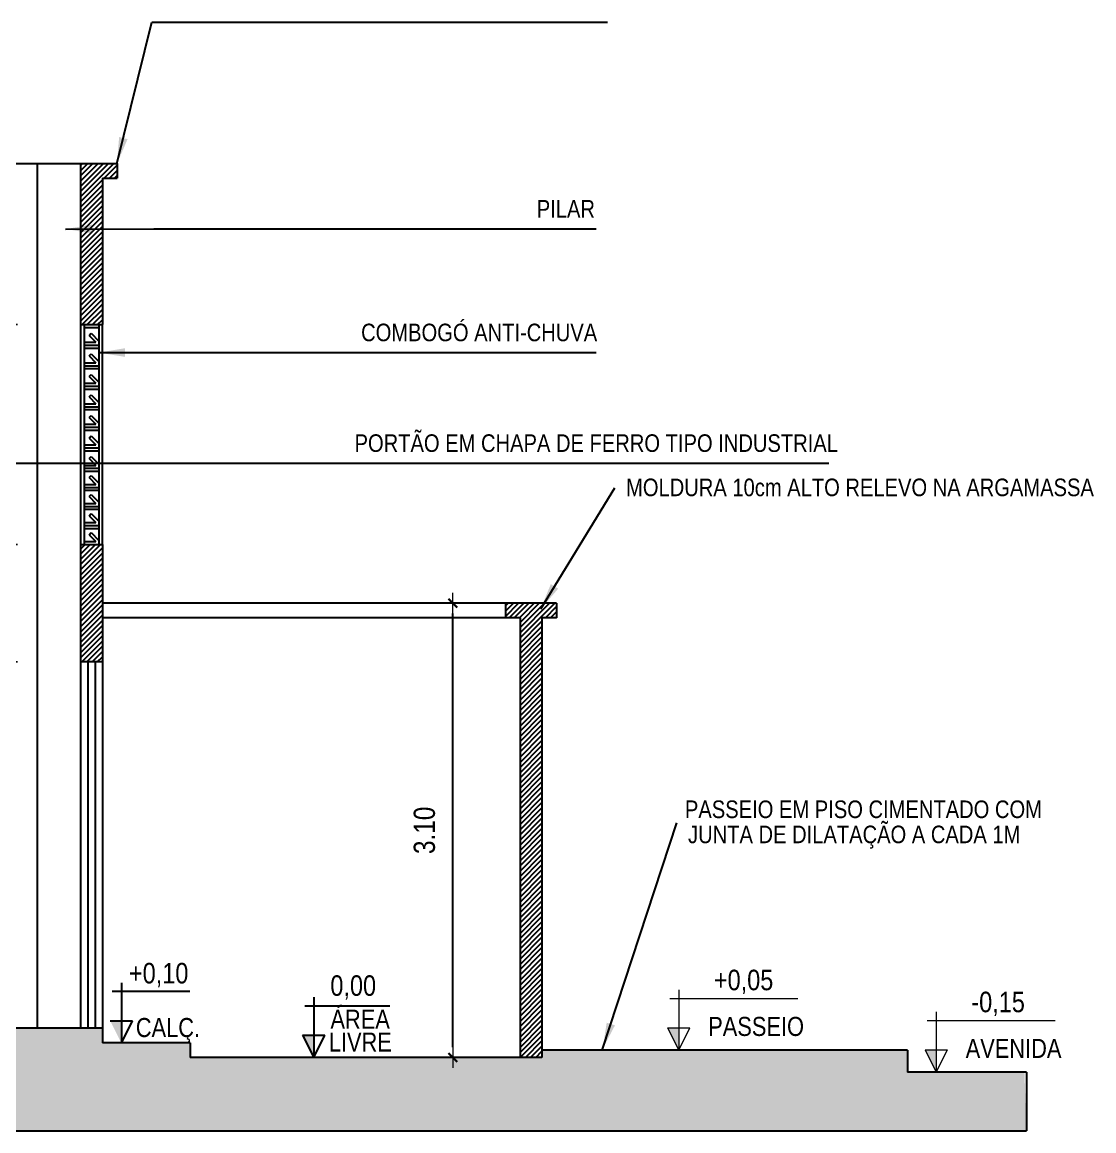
# Model space of a CAD drawing. Header units: millimetres. Extents: x 1170 to 1315, y 90 to 135.
# Drawn here: x 1220.83 to 1228.15, y 119.13 to 126.69 of the extents above; entities that cross this region are included whole.
import ezdxf
from ezdxf.enums import TextEntityAlignment as Align

# ---------------------------------------------------------------- set-up
doc = ezdxf.new("R2010")
doc.units = ezdxf.units.MM
doc.header["$LTSCALE"] = 20
doc.header["$MEASUREMENT"] = 0
doc.linetypes.add('DASHDOT', pattern=[1, 0.5, -0.25, 0, -0.25])
doc.layers.get('0').update_dxf_attribs({"linetype": 'CONTINUOUS'})
doc.layers.get('DEFPOINTS').update_dxf_attribs({"linetype": 'CONTINUOUS'})
for name, color, linetype in [('A-PEN-W', 7, 'CONTINUOUS'), ('COTA', 7, 'CONTINUOUS'), ('COTAS', 3, 'CONTINUOUS'), ('E-txt-g', 3, 'CONTINUOUS')]:
    doc.layers.add(name, color=color, linetype=linetype)
for name, color, linetype, lineweight in [('E-Cta-W', 7, 'CONTINUOUS', 20), ('E-Pen-C', 4, 'CONTINUOUS', 15), ('E-Pen-G', 3, 'CONTINUOUS', 30), ('E-Txt-W', 7, 'CONTINUOUS', 20)]:
    doc.layers.add(name, color=color, linetype=linetype, lineweight=lineweight)
doc.styles.add('F2', font='ARIALN.TTF')
doc.styles.add('REG60', font='romans.shx', dxfattribs={"width": 0.8, "height": 0.15})
doc.styles.add('REG80', font='romans.shx', dxfattribs={"width": 0.8, "height": 0.2})
doc.dimstyles.new('DIMENSION-1', dxfattribs={"dimtxt": 0.145, "dimasz": 0.07, "dimexe": 1, "dimexo": 0, "dimgap": 0.12, "dimtad": 1, "dimzin": 7, "dimdsep": 46, "dimtxsty": 'F2', "dimblk1": 'TRACO', "dimblk2": 'TRACO', "dimsah": 1, "dimcen": 1, "dimse1": 1, "dimse2": 1, "dimclrd": 4, "dimclre": 256, "dimclrt": 4, "dimadec": 8, "dimazin": 0, "dimtfac": 1, "dimtix": 1, "dimtmove": 2, "dimatfit": 3, "dimldrblk": 'TRACO', "dimfxl": 1, "dimtolj": 1, "dimtzin": 0, "dimarcsym": 0})
doc.dimstyles.get("Standard").update_dxf_attribs({"dimtxt": 0.18, "dimasz": 0.18, "dimexe": 0.18, "dimexo": 0.0625, "dimgap": 0.09, "dimtad": 0, "dimtih": 1, "dimtoh": 1, "dimdec": 4, "dimzin": 0, "dimdsep": 46, "dimtxsty": 'Standard', "dimcen": 0.09, "dimadec": 0, "dimazin": 0, "dimtfac": 1, "dimtdec": 4, "dimtofl": 0, "dimtmove": 0, "dimatfit": 3, "dimfxl": 1, "dimtolj": 1, "dimtzin": 0, "dimarcsym": 0})

# ---------------------------------------------------------------- blocks, each defined once
blk = doc.blocks.new('TXT-AMB75')
at = {"layer": 'E-txt-g', "style": 'REG80', "width": 0.8, "flags": 8}
blk.add_attdef('TXT', text='', height=0.2, dxfattribs=at).set_placement((0.005, 0.296), align=Align.CENTER)
at = {"layer": 'E-Txt-W', "style": 'REG60', "width": 0.8, "flags": 8}
blk.add_attdef('TXT', text='', height=0.15, dxfattribs=at).set_placement((0.005, 0.027), align=Align.CENTER)
blk = doc.blocks.new('Ind-Nivel-CT2')
at = {"color": 4}
for p, q in [((0, 0.587), (0, 0)), ((-0.088, 0.505), (1.16, 0.505)), ((-0.109, 0.218), (0, 0)), ((-0.109, 0.218), (0.109, 0.218)), ((0, 0), (0.109, 0.218))]:
    blk.add_line(p, q, dxfattribs=at)
blk.add_solid([(-0.109, 0.218), (0, 0.218), (0, 0)], dxfattribs=at)
at = {"color": 4, "style": 'F2'}
blk.add_attdef('NIVEL1', (0.162, 0.601), '', height=0.2, dxfattribs=at)
blk = doc.blocks.new('TRACO')
at = {"layer": 'E-Pen-C'}
for p, q in [((-1, 0), (1, 0)), ((0, 1), (0, -1))]:
    blk.add_line(p, q, dxfattribs=at)
at = {"layer": 'E-Pen-G'}
blk.add_line((-0.42, -0.42), (0.42, 0.42), dxfattribs=at)
blk = doc.blocks.new('*D763')
at = {"layer": 'COTA', "color": 4, "linetype": 'Continuous', "lineweight": -2}
blk.add_line((1223.7734, 119.6958), (1223.7734, 122.6558), dxfattribs=at)
at = {"layer": 'DEFPOINTS', "color": 0, "linetype": 'Continuous'}
for p in [(1223.7734, 122.7258), (1224.1313, 122.7258), (1224.2313, 119.6258)]:
    blk.add_point(p, dxfattribs=at)
at = {"layer": 'COTA', "color": 4, "linetype": 'Continuous', "lineweight": -2, "xscale": 0.07, "yscale": 0.07, "zscale": 0.07}
for p, rotation in [((1223.7734, 122.7258), 90), ((1223.7734, 119.6258), 270)]:
    blk.add_blockref('TRACO', p, dxfattribs=dict(at, rotation=rotation))
at = {"layer": 'COTA', "color": 4, "linetype": 'Continuous', "insert": (1223.5793, 121.1758), "char_height": 0.145, "attachment_point": 5, "rotation": 90, "style": 'F2'}
blk.add_mtext('\\A1;3.10', dxfattribs=at)
blk = doc.blocks.new('*D764')
at = {"layer": 'COTA', "color": 4, "linetype": 'Continuous', "lineweight": -2}
blk.add_line((1220.7313, 119.8958), (1220.7313, 122.2558), dxfattribs=at)
at = {"layer": 'DEFPOINTS', "color": 0, "linetype": 'Continuous'}
for p in [(1220.7313, 122.3258), (1221.2313, 122.3258), (1220.9361, 119.8258)]:
    blk.add_point(p, dxfattribs=at)
at = {"layer": 'COTA', "color": 4, "linetype": 'Continuous', "lineweight": -2, "xscale": 0.07, "yscale": 0.07, "zscale": 0.07}
for p, rotation in [((1220.7313, 122.3258), 90), ((1220.7313, 119.8258), 270)]:
    blk.add_blockref('TRACO', p, dxfattribs=dict(at, rotation=rotation))
at = {"layer": 'COTA', "color": 4, "linetype": 'Continuous', "insert": (1220.5372, 121.0758), "char_height": 0.145, "attachment_point": 5, "rotation": 90, "style": 'F2'}
blk.add_mtext('\\A1;2.50', dxfattribs=at)
blk = doc.blocks.new('*D765')
at = {"layer": 'COTA', "color": 4, "linetype": 'Continuous', "lineweight": -2}
blk.add_line((1220.7313, 122.3958), (1220.7313, 123.0558), dxfattribs=at)
at = {"layer": 'DEFPOINTS', "color": 0, "linetype": 'Continuous'}
for p in [(1220.7313, 123.1258), (1221.2313, 123.1258), (1221.2313, 122.3258)]:
    blk.add_point(p, dxfattribs=at)
at = {"layer": 'COTA', "color": 4, "linetype": 'Continuous', "lineweight": -2, "xscale": 0.07, "yscale": 0.07, "zscale": 0.07}
for p, rotation in [((1220.7313, 123.1258), 90), ((1220.7313, 122.3258), 270)]:
    blk.add_blockref('TRACO', p, dxfattribs=dict(at, rotation=rotation))
at = {"layer": 'COTA', "color": 4, "linetype": 'Continuous', "insert": (1220.5372, 122.7258), "char_height": 0.145, "attachment_point": 5, "rotation": 90, "style": 'F2'}
blk.add_mtext('\\A1;.80', dxfattribs=at)
blk = doc.blocks.new('*D766')
at = {"layer": 'COTA', "color": 4, "linetype": 'Continuous', "lineweight": -2}
blk.add_line((1220.7313, 123.1958), (1220.7313, 124.5558), dxfattribs=at)
at = {"layer": 'DEFPOINTS', "color": 0, "linetype": 'Continuous'}
for p in [(1220.7313, 124.6258), (1221.2313, 124.6258), (1221.2313, 123.1258)]:
    blk.add_point(p, dxfattribs=at)
at = {"layer": 'COTA', "color": 4, "linetype": 'Continuous', "lineweight": -2, "xscale": 0.07, "yscale": 0.07, "zscale": 0.07}
for p, rotation in [((1220.7313, 124.6258), 90), ((1220.7313, 123.1258), 270)]:
    blk.add_blockref('TRACO', p, dxfattribs=dict(at, rotation=rotation))
at = {"layer": 'COTA', "color": 4, "linetype": 'Continuous', "insert": (1220.5372, 123.8758), "char_height": 0.145, "attachment_point": 5, "rotation": 90, "style": 'F2'}
blk.add_mtext('\\A1;1.50', dxfattribs=at)
blk = doc.blocks.new('*D767')
at = {"layer": 'COTA', "color": 4, "linetype": 'Continuous', "lineweight": -2}
blk.add_line((1220.7313, 124.6958), (1220.7313, 125.6558), dxfattribs=at)
at = {"layer": 'DEFPOINTS', "color": 0, "linetype": 'Continuous'}
for p in [(1220.7313, 125.7258), (1220.9361, 125.7258), (1221.2313, 124.6258)]:
    blk.add_point(p, dxfattribs=at)
at = {"layer": 'COTA', "color": 4, "linetype": 'Continuous', "lineweight": -2, "xscale": 0.07, "yscale": 0.07, "zscale": 0.07}
for p, rotation in [((1220.7313, 125.7258), 90), ((1220.7313, 124.6258), 270)]:
    blk.add_blockref('TRACO', p, dxfattribs=dict(at, rotation=rotation))
at = {"layer": 'COTA', "color": 4, "linetype": 'Continuous', "insert": (1220.5372, 125.1758), "char_height": 0.145, "attachment_point": 5, "rotation": 90, "style": 'F2'}
blk.add_mtext('\\A1;1.10', dxfattribs=at)

msp = doc.modelspace()

# ---------------------------------------------------------------- hatches: boundary and pattern name
at = {"layer": 'COTA', "linetype": 'Continuous'}
h = msp.add_hatch(dxfattribs=at)
h.set_pattern_fill('ANSI31', color=8, scale=0.2, style=0)
h.paths.add_polyline_path([(1224.3813, 122.6258), (1224.4813, 122.6258), (1224.4813, 122.7258), (1224.1313, 122.7258), (1224.1313, 122.6258), (1224.2313, 122.6258), (1224.2313, 119.6258), (1224.3813, 119.6258), (1224.3813, 119.6758)])
h.paths.add_polyline_path([(1221.3813, 122.8258), (1221.2313, 122.8258), (1221.2313, 122.3258), (1221.3813, 122.3258)])
h.paths.add_polyline_path([(1221.3813, 123.1258), (1221.2313, 123.1258), (1221.2313, 122.8258), (1221.3813, 122.8258)])
h.paths.add_polyline_path([(1221.3813, 125.6258), (1221.4813, 125.6258), (1221.4813, 125.7258), (1221.2313, 125.7258), (1221.2313, 124.6258), (1221.3813, 124.6258)])
h = msp.add_hatch(dxfattribs=at)
h.set_pattern_fill('ANSI38', color=8, scale=0.4, style=0)
h.set_pattern_definition([(45, (-28.54622, -14.62843), (-0.035355339, 0.035355339), []), (135, (-28.54622, -14.62843), (-0.1060660172, 0.035355339), [0.125, -0.075])])
h.paths.add_polyline_path([(1224.3813, 119.6258), (1221.9813, 119.6258), (1221.9813, 119.7258), (1221.5112, 119.7258), (1221.5107, 119.7249), (1221.5107, 119.7258), (1221.3813, 119.7258), (1221.3813, 119.8258), (1214.0709, 119.8258), (1214.0943, 119.9258), (1213.0943, 119.9258), (1213.0943, 120.0258), (1205.0943, 120.0258), (1205.0943, 119.8258), (1205.0943, 119.7258), (1204.5367, 119.7258), (1204.5323, 119.7168), (1204.5278, 119.7258), (1204.4943, 119.7258), (1204.4943, 119.6258), (1203.1533, 119.6258), (1203.1533, 119.1258), (1227.6875, 119.1258), (1227.674, 119.5258), (1226.8754, 119.5258), (1226.8754, 119.6758), (1224.4842, 119.6758), (1224.3813, 119.6758)])
h.paths.add_polyline_path([(1204.5885, 119.6779), (1205.1118, 119.6779), (1205.1118, 119.6868), (1204.5885, 119.7021)], flags=16)

# ---------------------------------------------------------------- linework, layer by layer
at = {"color": 4}
for p, q in [((1221.5107, 120.1356), (1221.5107, 119.7249)), ((1221.4488, 120.078), (1221.9788, 120.078)), ((1222.8237, 120.0366), (1222.8237, 119.6258)), ((1222.7618, 119.979), (1223.3418, 119.979)), ((1221.4345, 119.8773), (1221.5869, 119.8773)), ((1221.5107, 119.7249), (1221.5869, 119.8773)), ((1222.7475, 119.7782), (1222.8237, 119.6258)), ((1222.7475, 119.7782), (1222.8999, 119.7782)), ((1222.8237, 119.6258), (1222.8999, 119.7782))]:
    msp.add_line(p, q, dxfattribs=at)
for points in [[(1221.4345, 119.8773), (1221.5107, 119.8773), (1221.5107, 119.7249)], [(1222.7475, 119.7782), (1222.8237, 119.7782), (1222.8237, 119.6258)]]:
    msp.add_solid(points, dxfattribs=at)
at = {"layer": 'A-PEN-W', "color": 8}
for p, q in [((1221.2313, 124.6258), (1221.2313, 123.1258)), ((1221.3813, 123.1258), (1221.3813, 124.6258))]:
    msp.add_line(p, q, dxfattribs=at)
at = {"layer": 'COTA', "color": 8, "linetype": 'Continuous'}
for p, q in [((1205.5443, 125.7258), (1220.9361, 125.7258)), ((1224.1313, 122.7258), (1221.3813, 122.7258)), ((1224.1313, 122.6258), (1221.3813, 122.6258)), ((1221.2313, 122.3258), (1221.2313, 119.8258)), ((1221.3813, 122.3258), (1221.3813, 119.8258)), ((1227.6875, 119.5258), (1227.6875, 119.1262)), ((1203.1533, 119.1258), (1227.6875, 119.1258))]:
    msp.add_line(p, q, dxfattribs=at)
at = {"layer": 'COTA', "color": 3, "linetype": 'Continuous'}
for q in [(1220.9361, 119.8258), (1221.2313, 125.7258)]:
    msp.add_line((1220.9361, 125.7258), q, dxfattribs=at)
at = {"layer": 'COTA', "color": 5, "linetype": 'Continuous'}
for p, q in [((1221.2313, 125.7258), (1221.2313, 124.6258)), ((1221.2313, 125.7258), (1221.4813, 125.7258)), ((1221.4813, 125.7258), (1221.4813, 125.6258)), ((1221.3813, 125.6258), (1221.3813, 124.6258)), ((1221.3813, 125.6258), (1221.4813, 125.6258)), ((1221.2313, 124.6258), (1221.3813, 124.6258)), ((1221.2313, 123.1258), (1221.2313, 122.3258)), ((1221.2313, 123.1258), (1221.3813, 123.1258)), ((1221.3813, 123.1258), (1221.3813, 122.3258)), ((1224.1313, 122.7258), (1224.1313, 122.6258)), ((1224.4813, 122.7258), (1224.1313, 122.7258)), ((1224.4813, 122.7258), (1224.4813, 122.6258)), ((1224.2313, 122.6258), (1224.1313, 122.6258)), ((1224.2313, 122.6258), (1224.2313, 119.6258)), ((1224.3813, 122.6258), (1224.3813, 119.6736)), ((1224.4813, 122.6258), (1224.3813, 122.6258)), ((1221.3813, 122.3258), (1221.2313, 122.3258))]:
    msp.add_line(p, q, dxfattribs=at)
at = {"layer": 'COTA', "color": 7, "linetype": 'Continuous'}
for p, q in [((1221.2813, 122.3258), (1221.2813, 119.8258)), ((1221.3313, 122.3258), (1221.3313, 119.8258))]:
    msp.add_line(p, q, dxfattribs=at)
at = {"layer": 'COTA', "color": 1, "linetype": 'Continuous'}
for p, q in [((1221.3813, 119.8258), (1214.0943, 119.8258)), ((1221.3813, 119.8258), (1221.3813, 119.7258)), ((1221.9813, 119.7258), (1221.3813, 119.7258)), ((1221.9813, 119.7258), (1221.9813, 119.6258)), ((1226.8754, 119.6758), (1224.3813, 119.6758)), ((1224.3813, 119.6758), (1224.3813, 119.6258)), ((1226.8754, 119.6758), (1226.8754, 119.5258)), ((1224.3813, 119.6258), (1221.9813, 119.6258)), ((1227.6875, 119.5258), (1226.8754, 119.5258))]:
    msp.add_line(p, q, dxfattribs=at)
at = {"layer": 'COTAS', "color": 7, "linetype": 'DASHDOT'}
for p, q in [((1221.2565, 124.6258), (1221.2565, 124.4858)), ((1221.2565, 124.6058), (1221.3565, 124.6058)), ((1221.3565, 124.6258), (1221.3565, 124.4858)), ((1221.2565, 124.5058), (1221.3365, 124.5058)), ((1221.2898, 124.5524), (1221.304, 124.5666)), ((1221.2898, 124.5524), (1221.3365, 124.5058)), ((1221.304, 124.5666), (1221.3565, 124.5141)), ((1221.2565, 124.4858), (1221.3565, 124.4858)), ((1221.2565, 124.4858), (1221.2565, 124.3458)), ((1221.2565, 124.4658), (1221.3565, 124.4658)), ((1221.2898, 124.4124), (1221.304, 124.4266)), ((1221.304, 124.4266), (1221.3565, 124.3741)), ((1221.3565, 124.4858), (1221.3565, 124.3458)), ((1221.2565, 124.3658), (1221.3365, 124.3658)), ((1221.2565, 124.3458), (1221.3565, 124.3458)), ((1221.2565, 124.3458), (1221.2565, 124.2058)), ((1221.2898, 124.4124), (1221.3365, 124.3658)), ((1221.3565, 124.3458), (1221.3565, 124.2058)), ((1221.2565, 124.3258), (1221.3565, 124.3258)), ((1221.2898, 124.2724), (1221.304, 124.2866)), ((1221.2898, 124.2724), (1221.3365, 124.2258)), ((1221.304, 124.2866), (1221.3565, 124.2341)), ((1221.2565, 124.2258), (1221.3365, 124.2258)), ((1221.2565, 124.2058), (1221.3565, 124.2058)), ((1221.2565, 124.2058), (1221.2565, 124.0658)), ((1221.3565, 124.2058), (1221.3565, 124.0658)), ((1221.2565, 124.1858), (1221.3565, 124.1858)), ((1221.2898, 124.1324), (1221.304, 124.1466)), ((1221.2898, 124.1324), (1221.3365, 124.0858)), ((1221.304, 124.1466), (1221.3565, 124.0941)), ((1221.2565, 124.0858), (1221.3365, 124.0858)), ((1221.2565, 124.0658), (1221.3565, 124.0658)), ((1221.2565, 124.0658), (1221.2565, 123.9258)), ((1221.2565, 124.0458), (1221.3565, 124.0458)), ((1221.3565, 124.0658), (1221.3565, 123.9258)), ((1221.2898, 123.9924), (1221.304, 124.0066)), ((1221.2898, 123.9924), (1221.3365, 123.9458)), ((1221.304, 124.0066), (1221.3565, 123.9541)), ((1221.2565, 123.9458), (1221.3365, 123.9458)), ((1221.2565, 123.9258), (1221.3565, 123.9258)), ((1221.2565, 123.9258), (1221.2565, 123.7858)), ((1221.2565, 123.9058), (1221.3565, 123.9058)), ((1221.3565, 123.9258), (1221.3565, 123.7858)), ((1221.2898, 123.8524), (1221.304, 123.8666)), ((1221.2898, 123.8524), (1221.3365, 123.8058)), ((1221.304, 123.8666), (1221.3565, 123.8141)), ((1221.2565, 123.8058), (1221.3365, 123.8058)), ((1221.2565, 123.7858), (1221.3565, 123.7858)), ((1221.2565, 123.7858), (1221.2565, 123.6458)), ((1221.2565, 123.7658), (1221.3565, 123.7658)), ((1221.3565, 123.7858), (1221.3565, 123.6458)), ((1221.2565, 123.6658), (1221.3365, 123.6658)), ((1221.2898, 123.7124), (1221.304, 123.7266)), ((1221.2898, 123.7124), (1221.3365, 123.6658)), ((1221.304, 123.7266), (1221.3565, 123.6741)), ((1221.2565, 123.6458), (1221.3565, 123.6458)), ((1221.2565, 123.6458), (1221.2565, 123.5158)), ((1221.2565, 123.6258), (1221.3565, 123.6258)), ((1221.2898, 123.5824), (1221.304, 123.5966)), ((1221.304, 123.5966), (1221.3565, 123.5441)), ((1221.3565, 123.6458), (1221.3565, 123.5158)), ((1221.2565, 123.5358), (1221.3365, 123.5358)), ((1221.2565, 123.5158), (1221.3565, 123.5158)), ((1221.2565, 123.5158), (1221.2565, 123.3858)), ((1221.2898, 123.5824), (1221.3365, 123.5358)), ((1221.3565, 123.5158), (1221.3565, 123.3858)), ((1221.2565, 123.4958), (1221.3565, 123.4958)), ((1221.2898, 123.4524), (1221.304, 123.4666)), ((1221.2898, 123.4524), (1221.3365, 123.4058)), ((1221.304, 123.4666), (1221.3565, 123.4141)), ((1221.2565, 123.4058), (1221.3365, 123.4058)), ((1221.2565, 123.3858), (1221.3565, 123.3858)), ((1221.2565, 123.3858), (1221.2565, 123.2558)), ((1221.2565, 123.3658), (1221.3565, 123.3658)), ((1221.3565, 123.3858), (1221.3565, 123.2558)), ((1221.2898, 123.3224), (1221.304, 123.3366)), ((1221.2898, 123.3224), (1221.3365, 123.2758)), ((1221.304, 123.3366), (1221.3565, 123.2841)), ((1221.2565, 123.2758), (1221.3365, 123.2758)), ((1221.2565, 123.2558), (1221.3565, 123.2558)), ((1221.2565, 123.2558), (1221.2565, 123.1258)), ((1221.2565, 123.2358), (1221.3565, 123.2358)), ((1221.3565, 123.2558), (1221.3565, 123.1258)), ((1221.2565, 123.1458), (1221.3365, 123.1458)), ((1221.2898, 123.1924), (1221.304, 123.2066)), ((1221.2898, 123.1924), (1221.3365, 123.1458)), ((1221.304, 123.2066), (1221.3565, 123.1541))]:
    msp.add_line(p, q, dxfattribs=at)

# ---------------------------------------------------------------- block references
ref = msp.add_blockref('TXT-AMB75', (1223.1747, 119.6171), dxfattribs=dict(xscale=0.7290000000000001, yscale=0.7290000000000001, zscale=0.7290000000000001))
ref.add_attrib('TXT', 'ÁREA', dxfattribs={"layer": 'E-txt-g', "color": 2, "height": 0.13, "style": 'F2'}).set_placement((1223.1403, 119.8226), align=Align.CENTER)
ref = msp.add_blockref('TXT-AMB75', (1221.8629, 119.56), dxfattribs=dict(xscale=0.7290000000000001, yscale=0.7290000000000001, zscale=0.7290000000000001))
ref.add_attrib('TXT', 'CALÇ.', dxfattribs={"layer": 'E-txt-g', "color": 2, "height": 0.13, "style": 'F2'}).set_placement((1221.8286, 119.7656), align=Align.CENTER)
ref = msp.add_blockref('TXT-AMB75', (1225.8769, 119.5675), dxfattribs=dict(xscale=0.7290000000000001, yscale=0.7290000000000001, zscale=0.7290000000000001))
ref.add_attrib('TXT', 'PASSEIO', dxfattribs={"layer": 'E-txt-g', "color": 2, "height": 0.13, "style": 'F2'}).set_placement((1225.8426, 119.7731), align=Align.CENTER)
ref = msp.add_blockref('TXT-AMB75', (1223.176, 119.461), dxfattribs=dict(xscale=0.7290000000000001, yscale=0.7290000000000001, zscale=0.7290000000000001))
ref.add_attrib('TXT', 'LIVRE', dxfattribs={"layer": 'E-txt-g', "color": 2, "height": 0.13, "style": 'F2'}).set_placement((1223.1416, 119.6665), align=Align.CENTER)
ref = msp.add_blockref('TXT-AMB75', (1227.6341, 119.4175), dxfattribs=dict(xscale=0.7290000000000001, yscale=0.7290000000000001, zscale=0.7290000000000001))
ref.add_attrib('TXT', 'AVENIDA', dxfattribs={"layer": 'E-txt-g', "color": 2, "height": 0.13, "style": 'F2'}).set_placement((1227.5997, 119.6231), align=Align.CENTER)
at = {"layer": 'E-Cta-W'}
ref = msp.add_blockref('Ind-Nivel-CT2', (1225.3144, 119.6758), dxfattribs=dict(at, xscale=0.7, yscale=0.7, zscale=0.7))
ref.add_attrib('NIVEL1', '+0,05', (1225.5543, 120.0849), dxfattribs={"layer": '0', "height": 0.14, "style": 'F2'})
ref = msp.add_blockref('Ind-Nivel-CT2', (1227.0716, 119.5258), dxfattribs=dict(at, xscale=0.7, yscale=0.7, zscale=0.7))
ref.add_attrib('NIVEL1', '-0,15', (1227.3115, 119.9349), dxfattribs={"layer": '0', "height": 0.14, "style": 'F2'})

# ---------------------------------------------------------------- texts
at = {"color": 7, "style": 'F2'}
for s, p in [('PILAR', (1224.3457, 125.356)), ('COMBOGÓ ANTI-CHUVA ', (1223.1469, 124.5125)), ('PORTÃO EM CHAPA DE FERRO TIPO INDUSTRIAL', (1223.1021, 123.7575)), ('MOLDURA 10cm ALTO RELEVO NA ARGAMASSA', (1224.9551, 123.4555)), ('PASSEIO EM PISO CIMENTADO COM', (1225.3569, 121.2595)), ('JUNTA DE DILATAÇÃO A CADA 1M ', (1225.378, 121.088))]:
    msp.add_text(s, height=0.12, dxfattribs=at).set_placement(p)
for tag, p in [('+0,10', (1221.5623, 120.1314)), ('0,00', (1222.9369, 120.0467))]:
    msp.add_attdef(tag, p, '', height=0.14, dxfattribs=at)

# ---------------------------------------------------------------- dimensions: what is measured, and where the dimension line sits
at = {"layer": 'COTA', "color": 7, "linetype": 'Continuous'}
for base, p1, p2, picture, middle in [((1220.7313, 125.7258), (1221.2313, 124.6258), (1220.9361, 125.7258), '*D767', (1220.5372, 125.1758)), ((1220.7313, 124.6258), (1221.2313, 123.1258), (1221.2313, 124.6258), '*D766', (1220.5372, 123.8758)), ((1220.7313, 123.1258), (1221.2313, 122.3258), (1221.2313, 123.1258), '*D765', (1220.5372, 122.7258)), ((1223.7734, 122.7258), (1224.2313, 119.6258), (1224.1313, 122.7258), '*D763', (1223.5793, 121.1758)), ((1220.7313, 122.3258), (1220.9361, 119.8258), (1221.2313, 122.3258), '*D764', (1220.5372, 121.0758))]:
    dim = msp.add_linear_dim(base=base, p1=p1, p2=p2, angle=90, dimstyle='DIMENSION-1', override={"dimadec": 0, "dimfxl": 0.15}, dxfattribs=at)
    dim.commit()
    dim.dimension.update_dxf_attribs({"geometry": picture, "text_midpoint": middle})

# ---------------------------------------------------------------- leaders
at = {"layer": 'E-Cta-W', "color": 4}
for points in [[(1221.4808, 125.7239), (1221.7195, 126.6893), (1224.8295, 126.6893)], [(1221.1305, 125.2779), (1221.7321, 125.2793), (1224.75, 125.2793)], [(1221.3565, 124.4349), (1221.7321, 124.4358), (1224.75, 124.4358)], [(1220.0329, 123.6798), (1221.7321, 123.6807), (1226.3381, 123.6807)], [(1224.3727, 122.6865), (1224.8789, 123.5124)], [(1224.7949, 119.6833), (1225.3011, 121.2279)]]:
    msp.add_leader(points, dimstyle='Standard', dxfattribs=at)

doc.saveas('drawing.dxf')
